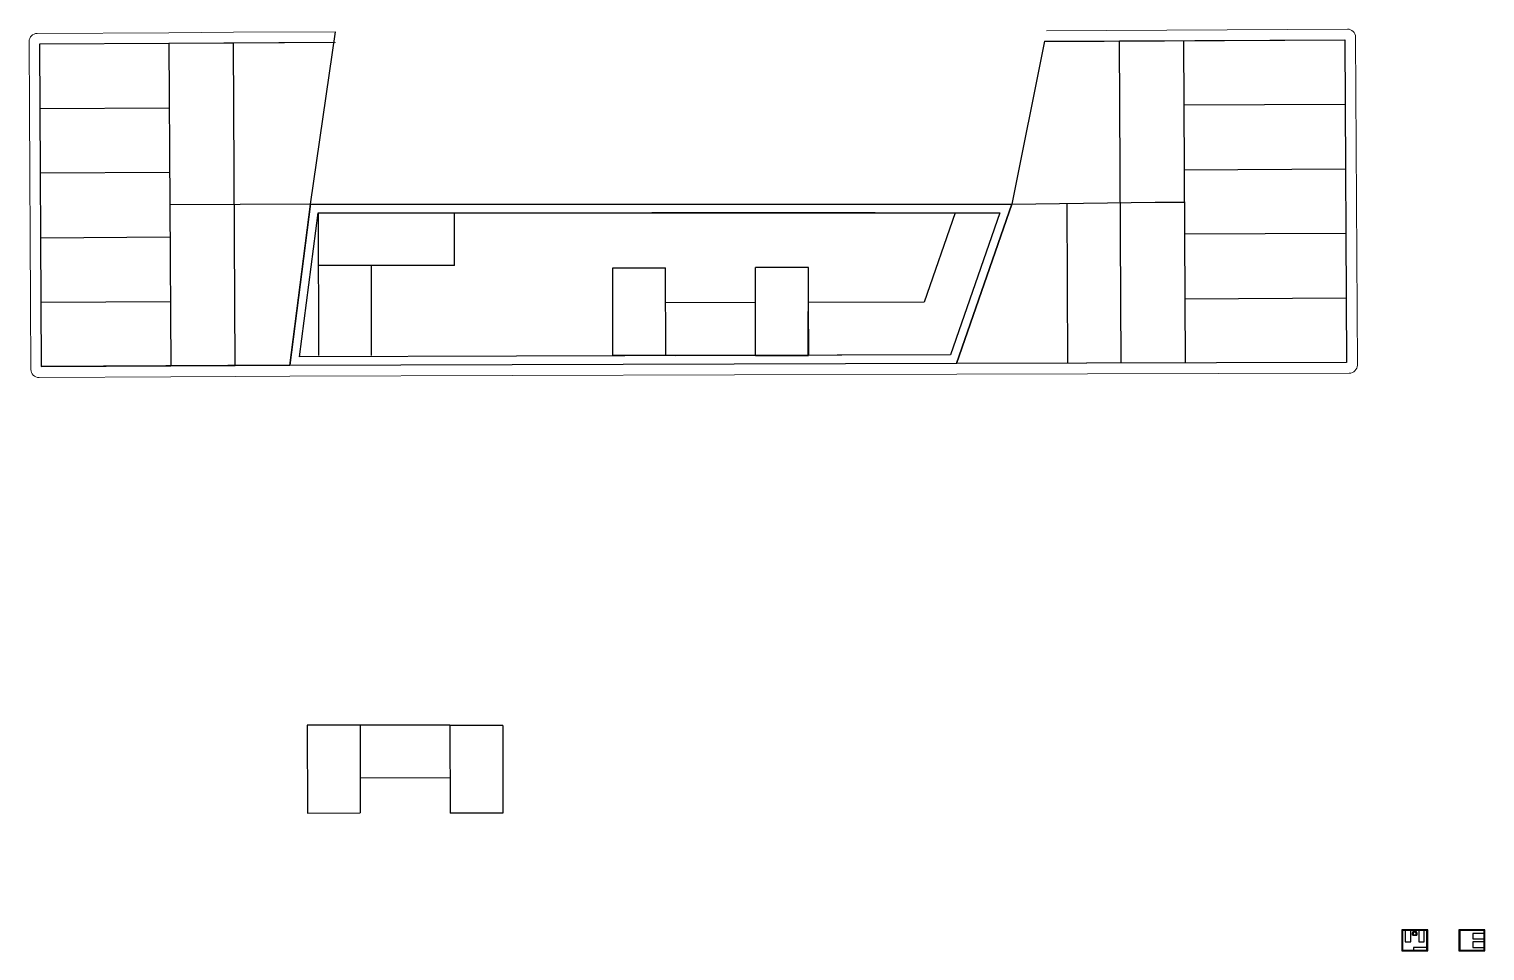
# Model space of a CAD drawing. Header units: centimetres. Extents: x 0 to 1311401, y -389375 to 85618.
# Drawn here: x 640835 to 667817, y -137155 to -120070 of the extents above; entities that cross this region are included whole.
import ezdxf

# ---------------------------------------------------------------- set-up
doc = ezdxf.new("R2010")
doc.units = ezdxf.units.CM
doc.header["$LTSCALE"] = 4
for name, color, linetype in [('0.1', 1, 'Continuous'), ('04', 254, 'Continuous'), ('LIMITE-L', 7, 'Continuous')]:
    doc.layers.add(name, color=color, linetype=linetype)
doc.layers.add('K-ALINHAMENTO', color=10, linetype='Continuous', lineweight=9)
doc.layers.add('P-MEIOFIO', color=171, linetype='Continuous', lineweight=9)

msp = doc.modelspace()

# ---------------------------------------------------------------- linework, layer by layer
at = {"color": 1}
msp.add_lwpolyline([(659650.548, -120299.548), (665220.33, -120269.178), (665252.936, -126248.934), (658029.975, -126268.68)], dxfattribs=at)
for points in [[(666542.875, -136826.295, 0.730635724), (666489.944, -136826.295), (666489.944, -136862.842, -0.414213562), (666489.444, -136863.342), (666477.847, -136863.342, -0.414213562), (666477.347, -136862.842), (666477.347, -136819.342, -0.913215949), (666555.473, -136819.342, -0.400736253), (666555.473, -136819.342), (666555.473, -136862.842, -0.414213562), (666554.973, -136863.342), (666543.375, -136863.342, -0.414213562), (666542.875, -136862.842), (666542.875, -136826.295, 0.338164409)], [(666480.192, -136863.842, -0.414213562), (666479.692, -136863.342), (666479.692, -136863.342), (666487.599, -136863.342, -0.414213562), (666487.099, -136863.842)], [(666552.628, -136863.842, 0.414213562), (666553.128, -136863.342), (666553.128, -136863.342), (666545.22, -136863.342, 0.414213562), (666545.72, -136863.842)]]:
    msp.add_lwpolyline(points, format="xyb", close=True)
at = {"color": 13}
for points in [[(666542.875, -136861.796, -0.003012999), (666541.897, -136862.908, -0.182042941), (666541.023, -136863.502, -0.105161875), (666491.797, -136863.502, -0.060627408), (666491.797, -136863.502, -0.182042941), (666490.922, -136862.908, -0.003012999), (666489.944, -136861.796)], [(666489.944, -136862.01, 0.083170836), (666490.513, -136863.196, 0.182042941), (666491.679, -136863.988, 0.105232883), (666541.14, -136863.988, 0.060623125), (666541.14, -136863.988, 0.182042941), (666542.306, -136863.196, 0.083170836), (666542.875, -136862.01)]]:
    msp.add_lwpolyline(points, format="xyb", dxfattribs=at)
msp.add_lwpolyline([(666542.875, -136862.842), (666542.875, -136863.247, -0.282093309), (666541.478, -136865.527, -0.060582657), (666541.478, -136865.527, -0.105697378), (666491.342, -136865.527, -0.282093309), (666489.944, -136863.247), (666489.944, -136862.842)], format="xyb")
for centre, radius, start, end in [((666477.02, -136814.02), 24.256, 5.9008534, 57.027563), ((666477.036, -136813.971), 24.716, 6.3550624, 56.6518276), ((666554.401, -136813.639), 23.762, 121.2512333, 173.5510095), ((666554.435, -136813.687), 23.317, 120.8587543, 174.0052291), ((666478.438, -136830.625), 12.652, 22.9247719, 94.3899189), ((666478.448, -136830.502), 13.031, 24.8331798, 94.0406748), ((666553.604, -136830.271), 12.862, 83.0220573, 152.6957592), ((666553.63, -136830.382), 12.475, 82.645008, 154.6337456)]:
    msp.add_arc(centre, radius, start, end, dxfattribs=at)
at = {"layer": '0.1'}
for p, q in [((646189.154, -123472.929), (646196.393, -126120.996)), ((648720.843, -124452.929), (648720.843, -123472.929)), ((656514.624, -123472.929), (652375.674, -123472.929)), ((657998.328, -123472.929), (657423.562, -125130.334)), ((658823.899, -123472.929), (657909.741, -126109.008)), ((648720.843, -124449.801), (646191.825, -124449.801)), ((647171.837, -124452.929), (647176.39, -126118.317)), ((651651.517, -126120.256), (651654.646, -124491.238)), ((651654.646, -124491.238), (652631.517, -124493.909)), ((652634.646, -126122.926), (652631.517, -124493.909)), ((654297.609, -126118.374), (654300.737, -124489.356)), ((655277.609, -124486.685), (654300.737, -124489.356)), ((655274.481, -126115.703), (655277.609, -124486.685)), ((654294.93, -125138.377), (652629.542, -125142.93)), ((657423.562, -125130.334), (655274.924, -125136.207)), ((655274.93, -125138.377), (655277.609, -126118.374)), ((654297.609, -126118.374), (651651.516, -126121.043)), ((654504.553, -126118.317), (652820.051, -126122.922)), ((657909.741, -126109.008), (653704.814, -126120.503)), ((654297.609, -126118.374), (655277.609, -126118.374)), ((648635.048, -132973.054), (645988.955, -132970.384)), ((645988.956, -132971.171), (645992.084, -134600.189)), ((646972.084, -132968.501), (646968.956, -134597.519)), ((648635.048, -132973.054), (648638.176, -134602.071)), ((648635.048, -132973.054), (649615.048, -132973.054)), ((649611.92, -132975.724), (649615.048, -134604.742)), ((648632.369, -133953.05), (646966.981, -133948.497)), ((645992.084, -134600.189), (646968.956, -134597.519)), ((649615.048, -134604.742), (648638.176, -134602.071)), ((666301.961, -137139.867), (666301.961, -137154.867)), ((666421.961, -137139.867), (666421.961, -137154.867)), ((666741.961, -137089.867), (666491.961, -137089.867)), ((666491.961, -137089.867), (666491.961, -137139.867)), ((667361.613, -137139.867), (667361.613, -137154.867)), ((667481.613, -137139.867), (667481.613, -137154.867))]:
    msp.add_line(p, q, dxfattribs=at)
for points in [[(666756.961, -137154.867), (666756.961, -136764.867), (666276.961, -136764.867), (666276.961, -137154.867)], [(666741.961, -137139.867), (666741.961, -136779.867), (666291.961, -136779.867), (666291.961, -137139.867)], [(666341.961, -136989.867), (666441.961, -136989.867), (666441.961, -136779.867), (666341.961, -136779.867)], [(666591.961, -136989.867), (666691.961, -136989.867), (666691.961, -136779.867), (666591.961, -136779.867)], [(667816.613, -137154.867), (667816.613, -136764.867), (667336.613, -136764.867), (667336.613, -137154.867)], [(667801.613, -137139.867), (667801.613, -136779.867), (667351.613, -136779.867), (667351.613, -137139.867)], [(667591.613, -136829.867), (667591.613, -136929.867), (667801.613, -136929.867), (667801.613, -136829.867)], [(667591.613, -136989.867), (667591.613, -137089.867), (667801.613, -137089.867), (667801.613, -136989.867)]]:
    msp.add_lwpolyline(points, close=True, dxfattribs=at)
at = {"layer": '04'}
for points in [[(646048.281, -123308.716), (645666.395, -126298.266), (641066.966, -126323.345), (641034.36, -120343.589), (643426.263, -120330.546), (646485.587, -120313.865)], [(643426.274, -120334.759), (643458.88, -126314.516)], [(644654.831, -126307.994), (644624.811, -120328.224)], [(646048.293, -123312.929), (646514.728, -120118.588)], [(659651.521, -120294.676), (665220.33, -120269.178), (665252.936, -126248.934), (658023.711, -126268.697), (659048.733, -123312.929)], [(659651.521, -120294.676), (659048.733, -123312.929), (661708.369, -123278.295), (662246.754, -123278.295)], [(661037.327, -120288.331), (661067.05, -126260.378)], [(662230.404, -120282.868), (662263.013, -126257.108)], [(641040.893, -121543.753), (643432.796, -121530.711)], [(665226.851, -121465.129), (662236.946, -121481.449)], [(643439.317, -122726.662), (641047.414, -122739.704)], [(662243.467, -122677.384), (665233.372, -122661.081)], [(660088.45, -126263.053), (660072.278, -123297.056)], [(646048.293, -123312.929), (643442.577, -123324.637)], [(641053.935, -123935.655), (643445.838, -123922.613)], [(665239.893, -123857.032), (662250.002, -123873.352)], [(641060.457, -125131.607), (643452.359, -125118.564)], [(662256.523, -125069.286), (665246.415, -125052.983)]]:
    msp.add_lwpolyline(points, dxfattribs=at)
at = {"layer": 'K-ALINHAMENTO'}
msp.add_lwpolyline([(646515.815, -120317.913), (644622.226, -120328.238), (643426.274, -120334.759), (641034.372, -120347.802), (641040.893, -121543.753), (641047.414, -122739.704), (641053.935, -123935.655), (641060.457, -125131.607), (641066.978, -126327.558), (643458.88, -126314.516), (644654.831, -126307.994), (645666.407, -126302.479)], dxfattribs=at)
at = {"layer": 'LIMITE-L'}
for points in [[(658023.711, -126268.697), (645666.407, -126302.479), (646048.293, -123312.929), (659048.733, -123312.929)], [(657909.741, -126109.008), (645848.209, -126141.981), (646189.154, -123472.929), (658823.899, -123472.929)]]:
    msp.add_lwpolyline(points, close=True, dxfattribs=at)
at = {"layer": 'P-MEIOFIO'}
msp.add_lwpolyline([(646514.728, -120118.588), (644621.139, -120128.913), (643425.188, -120135.434), (640983.454, -120148.748, 0.414213562), (640834.775, -120299.057), (640841.568, -121544.84), (640848.089, -122740.791), (640854.61, -123936.742), (640861.131, -125132.694), (640867.924, -126378.476, 0.414213562), (641018.233, -126527.155), (643459.967, -126513.841), (644655.918, -126507.32), (645667.494, -126501.804), (658030.52, -126468.007), (665303.448, -126448.125, 0.415010138), (665452.533, -126297.815), (665419.384, -120218.26, 0.414213562), (665269.074, -120069.581), (659690.401, -120100)], format="xyb", dxfattribs=at)

doc.saveas('drawing.dxf')
